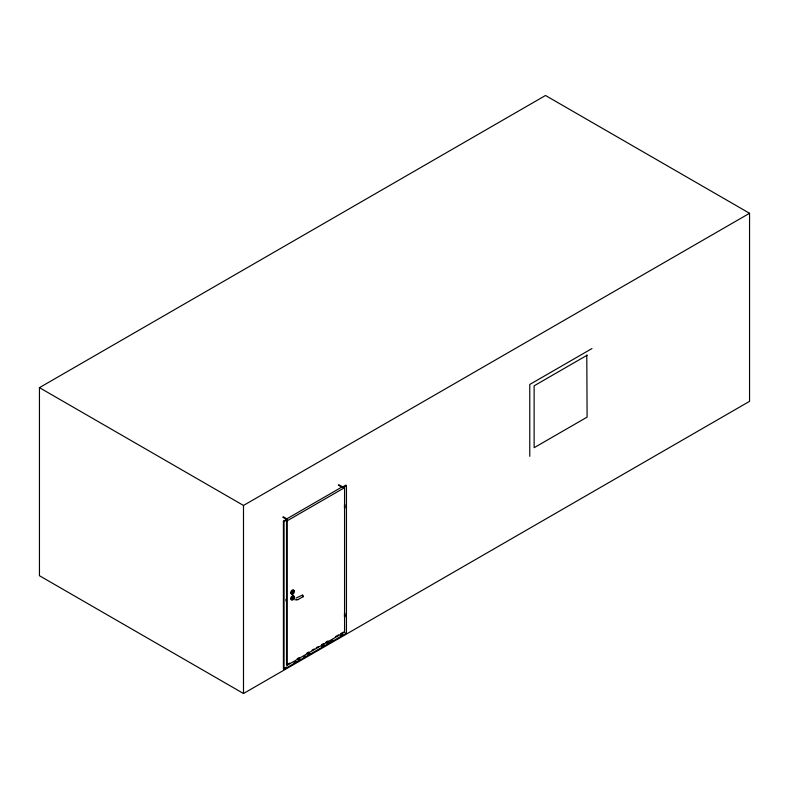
<?xml version="1.0" encoding="UTF-8"?>
<svg xmlns="http://www.w3.org/2000/svg" width="789" height="789" viewBox="0 0 789 789"><rect width="100%" height="100%" fill="white"/><g stroke="black" fill="none" stroke-linecap="round" stroke-linejoin="round"><path stroke-width="1.18" d="M345.128 615.203L344.369 615.39M293.192 598.486C291.486 599.965 292.758 595.991 293.508 597.687M297.986 599.571L303.41 596.553L302.71 595.093L302.424 596.139M292.324 593.081C293.183 590.231 293.646 594.403 292.403 592.963C291.762 589.965 292.847 590.162 293.192 592.243M39.45 387.655L545.505 95.489L749.55 213.286L749.55 401.345L243.495 693.511L39.45 575.714L39.45 387.655L243.495 505.453L749.55 213.286M342.071 486.586L341.45 486.941L338.264 485.107M342.702 486.941L345.819 485.146L346.44 485.501L346.44 633.212L284.04 669.24L283.419 668.875L283.419 521.174L286.723 519.261M283.419 521.174L284.04 521.529L287.354 519.626L286.101 518.896M346.44 485.501L343.323 487.306L338.895 484.752M286.525 520.444L287.157 520.079L285.914 519.369L342.071 486.941L344.566 487.671L344.566 632.127L287.166 665.275L286.535 664.91L286.525 520.444L287.166 520.809L344.566 487.671M591.957 348.56L529.764 384.47L529.764 456.289M587.105 355.228L534.133 385.811L534.133 447.698L587.105 417.125L586.789 355.05M302.424 595.113L296.003 598.121M287.6 664.299L289.731 663.076M297.167 658.776L299.297 657.553M306.743 653.253L308.864 652.03M312.049 650.185L314.18 648.952M316.31 647.73L318.431 646.497M321.626 644.662L323.746 643.429M325.877 642.207L327.997 640.974M335.443 636.684L338.629 634.839M340.759 633.616L342.88 632.384M284.474 668.263L286.594 667.05M293.991 662.77L296.112 661.547M298.222 660.334L300.343 659.111M303.518 657.276L305.629 656.053M307.749 654.831L309.86 653.617M321.498 646.891L324.664 645.067M326.784 643.844L333.126 640.175M340.532 635.904L342.643 634.681M344.389 504.782L345.138 504.96L344.389 505.138M344.389 506.222L345.138 506.4L344.389 506.577M344.389 507.662L345.138 507.84L344.389 508.017M344.369 613.586L345.128 613.763L344.369 613.941M344.369 615.025L345.128 615.203M344.369 616.465L345.128 616.643L344.468 616.87M303.311 596.642L302.552 596.326M294.928 599.788L297.078 599.788M297.029 599.798L298.084 599.551M283.359 516.815L286.535 518.649L285.914 519.004L282.738 517.17M292.63 590.714L293.192 591.04M343.945 631.772L344.566 632.127M345.819 632.847L346.44 633.212M287.166 520.809L287.166 665.275M284.04 521.529L284.04 669.24M243.495 505.453L243.495 693.511M292.255 593.722A2.209 1.272 -60 0 1 290.707 592.973A2.209 1.272 -60 0 1 291.989 590.3A2.209 1.272 -60 0 1 293.764 590.586M292.66 599.186A2.209 1.272 -60 0 1 290.796 599.147A2.209 1.272 -60 0 1 291.605 596.435A2.209 1.272 -60 0 1 293.607 596.001M294.238 598.723A3.531 2.042 0 0 1 293.508 598.407M286.289 599.147L286.289 601.09L286.289 599.147M293.291 593.782A2.209 1.272 -60 0 0 293.981 590.369A2.209 1.272 -60 0 0 291.378 592.687A2.209 1.272 -60 0 0 293.291 593.782M293.291 599.551A2.209 1.272 -60 0 0 293.981 596.129A2.209 1.272 -60 0 0 291.378 598.447A2.209 1.272 -60 0 0 293.291 599.551"/></g></svg>
